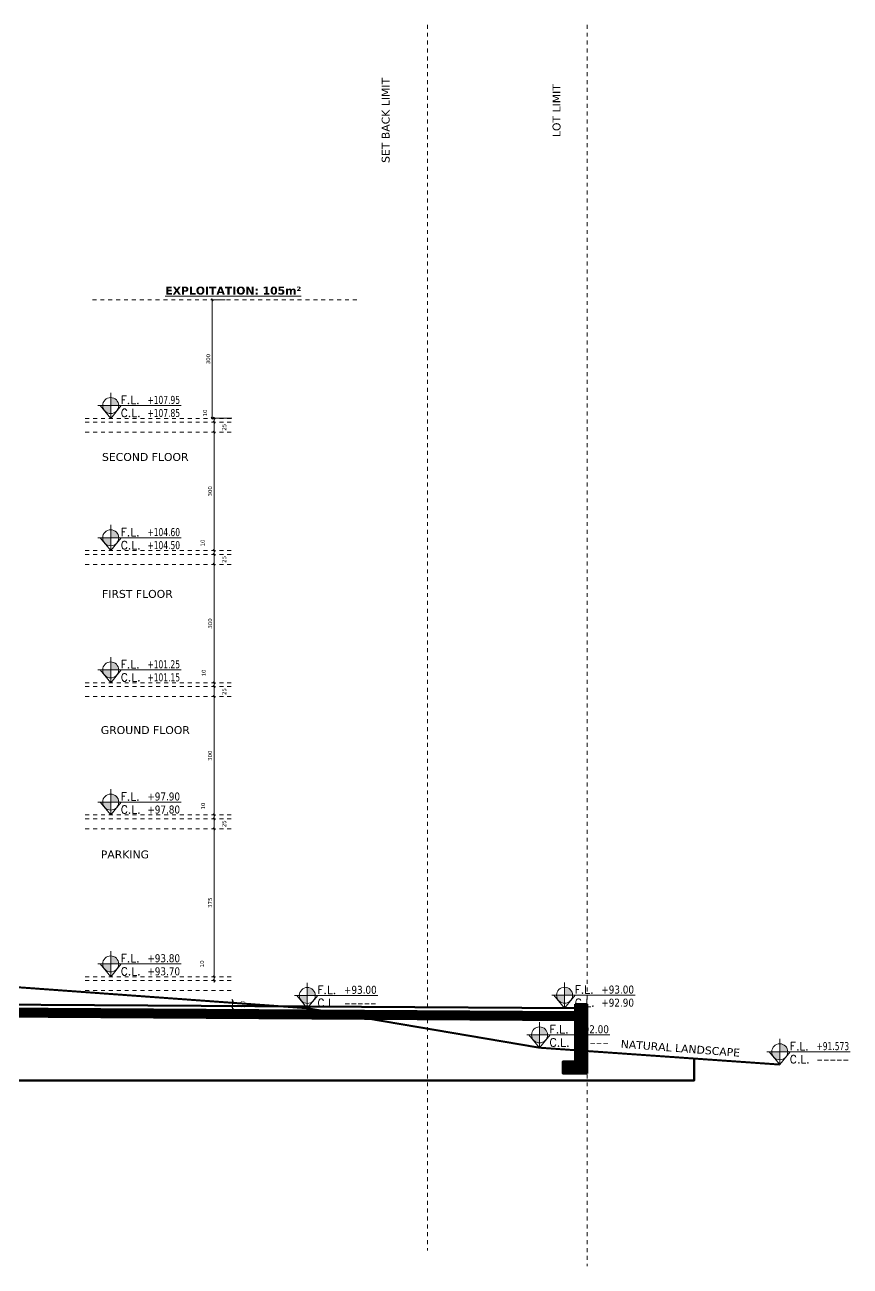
# Model space of a CAD drawing. Header units: inches. Extents: x -48 to 777, y -156 to 510.
# Drawn here: x 95.34 to 116.26, y -9.83 to 21.62 of the extents above; entities that cross this region are included whole.
import ezdxf
from ezdxf.enums import TextEntityAlignment as Align

# ---------------------------------------------------------------- set-up
doc = ezdxf.new("R2010")
doc.units = ezdxf.units.IN
doc.header["$MEASUREMENT"] = 0
doc.linetypes.add('HIDDEN', pattern=[0.375, 0.25, -0.125])
doc.linetypes.add('NUHA', pattern=[1.45, 0.75, -0.25, 0.2, -0.25])
doc.layers.get('Defpoints').update_dxf_attribs({"lineweight": 5})
for name, color, linetype, lineweight in [('A-DIM', 9, 'Continuous', 5), ('A-HIDDEN', 254, 'HIDDEN', 5), ('A-PILLARS', 1, 'Continuous', 60), ('A-SIGNS1', 20, 'Continuous', 15), ('A-SIGNS2', 30, 'Continuous', 15), ('A-TEXT', 50, 'Continuous', 15), ('H-PILLARS', 61, 'Continuous', 5)]:
    doc.layers.add(name, color=color, linetype=linetype, lineweight=lineweight)
doc.styles.add('ROMAND', font='verdana.ttf')
doc.styles.add('ROMANS', font='romans__.ttf', dxfattribs={"height": 0.14})
doc.dimstyles.new('M-1.50', dxfattribs={"dimtxt": 0.1, "dimasz": 0.05, "dimexe": 0.025, "dimexo": 0.025, "dimgap": 0.05, "dimtad": 1, "dimlfac": 100, "dimrnd": 0.5, "dimzin": 9, "dimdsep": 46, "dimtxsty": 'ROMAND', "dimblk": 'OBLIQUE', "dimcen": 1, "dimdle": 0.025, "dimclrd": 256, "dimclre": 256, "dimclrt": 2, "dimadec": 0, "dimazin": 0, "dimtfac": 0.666667, "dimtmove": 2, "dimatfit": 3, "dimfxl": 0.04, "dimtolj": 1, "dimtzin": 5, "dimlwd": -1, "dimlwe": -1, "dimarcsym": 0})

# ---------------------------------------------------------------- blocks, each defined once
blk = doc.blocks.new('GXFHGCGFCD')
at = {"layer": 'A-SIGNS1', "linetype": 'NUHA'}
h = blk.add_hatch(color=256, dxfattribs=at)
h.paths.add_polyline_path([(90.382, 61.33), (90.382, 61.17), (90.542, 61.17, 0.414214)])
h.paths.add_polyline_path([(90.382, 61.17), (90.222, 61.17, 0.414214), (90.382, 61.01)])
at = {"layer": 'A-SIGNS1'}
for p, q in [((90.382, 60.914), (90.382, 61.426)), ((90.126, 61.17), (91.79, 61.17))]:
    blk.add_line(p, q, dxfattribs=at)
blk.add_circle((90.382, 61.17), 0.16, dxfattribs=at)
blk = doc.blocks.new('DGXFHXFGDFD')
at = {"layer": 'A-SIGNS1'}
blk.add_blockref('GXFHGCGFCD', (0, 0), dxfattribs=at)
at = {"layer": 'A-SIGNS2', "linetype": 'NUHA', "style": 'ROMANS'}
for s, p in [('F.L.', (90.583, 61.203)), ('C.L.', (90.583, 60.941))]:
    blk.add_text(s, height=0.16, dxfattribs=at).set_placement(p)
at = {"layer": 'A-SIGNS2', "style": 'ROMANS', "width": 0.910135, "flags": 4}
for tag, p, p2 in [('NIV.FINI', (91.116, 61.203), (91.79, 61.203)), ('NIV.BETON', (91.116, 60.941), (91.79, 60.941))]:
    blk.add_attdef(tag, text='', height=0.16, dxfattribs=at).set_placement(p, p2, align=Align.FIT)
blk = doc.blocks.new('_Oblique')
at = {"color": 0, "linetype": 'ByBlock', "lineweight": -2}
blk.add_line((-0.5, -0.5), (0.5, 0.5), dxfattribs=at)
blk = doc.blocks.new('*D933')
at = {"layer": 'A-DIM', "transparency": 16777216}
blk.add_line((100.61, -3.322), (100.61, -3.072), dxfattribs=at)
at = {"layer": 'Defpoints', "color": 0, "transparency": 16777216}
for p in [(100.61, -3.097), (100.61, -3.097), (100.61, -3.297)]:
    blk.add_point(p, dxfattribs=at)
at = {"layer": 'A-DIM', "transparency": 16777216, "xscale": 0.05, "yscale": 0.05, "zscale": 0.05}
for p, rotation in [((100.61, -3.097), 90), ((100.61, -3.297), 270)]:
    blk.add_blockref('_Oblique', p, dxfattribs=dict(at, rotation=rotation))
at = {"layer": 'A-DIM', "color": 2, "transparency": 16777216, "insert": (100.867, -3.197), "char_height": 0.1, "attachment_point": 5, "rotation": 90, "style": 'ROMAND'}
blk.add_mtext('\\A1;20', dxfattribs=at)
blk = doc.blocks.new('*D934')
at = {"layer": 'A-DIM', "transparency": 16777216}
for p, q in [((100.14, -2.497), (100.14, -2.447)), ((100.14, -2.597), (100.14, -2.497)), ((100.14, -2.597), (100.14, -2.647))]:
    blk.add_line(p, q, dxfattribs=at)
at = {"layer": 'Defpoints', "color": 0, "transparency": 16777216}
for p in [(100.14, -2.497), (100.14, -2.497), (100.14, -2.597)]:
    blk.add_point(p, dxfattribs=at)
at = {"layer": 'A-DIM', "transparency": 16777216, "xscale": 0.05, "yscale": 0.05, "zscale": 0.05}
for p, rotation in [((100.14, -2.497), 270), ((100.14, -2.597), 90)]:
    blk.add_blockref('_Oblique', p, dxfattribs=dict(at, rotation=rotation))
at = {"layer": 'A-DIM', "color": 2, "transparency": 16777216, "insert": (99.832, -2.172), "char_height": 0.1, "attachment_point": 5, "rotation": 90, "style": 'ROMAND'}
blk.add_mtext('\\A1;10', dxfattribs=at)
blk = doc.blocks.new('*D935')
at = {"layer": 'A-DIM', "transparency": 16777216}
blk.add_line((100.14, -2.522), (100.14, 1.278), dxfattribs=at)
at = {"layer": 'Defpoints', "color": 0, "transparency": 16777216}
for p in [(100.14, 1.253), (100.14, 1.253), (100.14, -2.497)]:
    blk.add_point(p, dxfattribs=at)
at = {"layer": 'A-DIM', "transparency": 16777216, "xscale": 0.05, "yscale": 0.05, "zscale": 0.05}
for p, rotation in [((100.14, 1.253), 90), ((100.14, -2.497), 270)]:
    blk.add_blockref('_Oblique', p, dxfattribs=dict(at, rotation=rotation))
at = {"layer": 'A-DIM', "color": 2, "transparency": 16777216, "insert": (100.038, -0.622), "char_height": 0.1, "attachment_point": 5, "rotation": 90, "style": 'ROMAND'}
blk.add_mtext('\\A1;375', dxfattribs=at)
blk = doc.blocks.new('*D936')
at = {"layer": 'A-DIM', "transparency": 16777216}
blk.add_line((100.14, 1.228), (100.14, 1.528), dxfattribs=at)
at = {"layer": 'Defpoints', "color": 0, "transparency": 16777216}
for p in [(100.14, 1.503), (100.14, 1.503), (100.14, 1.253)]:
    blk.add_point(p, dxfattribs=at)
at = {"layer": 'A-DIM', "transparency": 16777216, "xscale": 0.05, "yscale": 0.05, "zscale": 0.05}
for p, rotation in [((100.14, 1.503), 90), ((100.14, 1.253), 270)]:
    blk.add_blockref('_Oblique', p, dxfattribs=dict(at, rotation=rotation))
at = {"layer": 'A-DIM', "color": 2, "transparency": 16777216, "insert": (100.397, 1.378), "char_height": 0.1, "attachment_point": 5, "rotation": 90, "style": 'ROMAND'}
blk.add_mtext('\\A1;25', dxfattribs=at)
blk = doc.blocks.new('*D937')
at = {"layer": 'A-DIM', "transparency": 16777216}
for p, q in [((100.14, 1.603), (100.14, 1.653)), ((100.14, 1.503), (100.14, 1.603)), ((100.14, 1.503), (100.14, 1.453))]:
    blk.add_line(p, q, dxfattribs=at)
at = {"layer": 'Defpoints', "color": 0, "transparency": 16777216}
for p in [(100.14, 1.603), (100.14, 1.603), (100.14, 1.503)]:
    blk.add_point(p, dxfattribs=at)
at = {"layer": 'A-DIM', "transparency": 16777216, "xscale": 0.05, "yscale": 0.05, "zscale": 0.05}
for p, rotation in [((100.14, 1.603), 270), ((100.14, 1.503), 90)]:
    blk.add_blockref('_Oblique', p, dxfattribs=dict(at, rotation=rotation))
at = {"layer": 'A-DIM', "color": 2, "transparency": 16777216, "insert": (99.861, 1.827), "char_height": 0.1, "attachment_point": 5, "rotation": 90, "style": 'ROMAND'}
blk.add_mtext('\\A1;10', dxfattribs=at)
blk = doc.blocks.new('*D938')
at = {"layer": 'A-DIM', "transparency": 16777216}
blk.add_line((100.14, 1.578), (100.14, 4.628), dxfattribs=at)
at = {"layer": 'Defpoints', "color": 0, "transparency": 16777216}
for p in [(100.14, 4.603), (100.14, 4.603), (100.14, 1.603)]:
    blk.add_point(p, dxfattribs=at)
at = {"layer": 'A-DIM', "transparency": 16777216, "xscale": 0.05, "yscale": 0.05, "zscale": 0.05}
for p, rotation in [((100.14, 4.603), 90), ((100.14, 1.603), 270)]:
    blk.add_blockref('_Oblique', p, dxfattribs=dict(at, rotation=rotation))
at = {"layer": 'A-DIM', "color": 2, "transparency": 16777216, "insert": (100.038, 3.103), "char_height": 0.1, "attachment_point": 5, "rotation": 90, "style": 'ROMAND'}
blk.add_mtext('\\A1;300', dxfattribs=at)
blk = doc.blocks.new('*D939')
at = {"layer": 'A-DIM', "transparency": 16777216}
blk.add_line((100.14, 4.578), (100.14, 4.878), dxfattribs=at)
at = {"layer": 'Defpoints', "color": 0, "transparency": 16777216}
for p in [(100.14, 4.853), (100.14, 4.853), (100.14, 4.603)]:
    blk.add_point(p, dxfattribs=at)
at = {"layer": 'A-DIM', "transparency": 16777216, "xscale": 0.05, "yscale": 0.05, "zscale": 0.05}
for p, rotation in [((100.14, 4.853), 90), ((100.14, 4.603), 270)]:
    blk.add_blockref('_Oblique', p, dxfattribs=dict(at, rotation=rotation))
at = {"layer": 'A-DIM', "color": 2, "transparency": 16777216, "insert": (100.397, 4.728), "char_height": 0.1, "attachment_point": 5, "rotation": 90, "style": 'ROMAND'}
blk.add_mtext('\\A1;25', dxfattribs=at)
blk = doc.blocks.new('*D940')
at = {"layer": 'A-DIM', "transparency": 16777216}
blk.add_line((100.14, 4.828), (100.14, 4.978), dxfattribs=at)
at = {"layer": 'Defpoints', "color": 0, "transparency": 16777216}
for p in [(100.14, 4.953), (100.14, 4.953), (100.14, 4.853)]:
    blk.add_point(p, dxfattribs=at)
at = {"layer": 'A-DIM', "transparency": 16777216, "xscale": 0.05, "yscale": 0.05, "zscale": 0.05}
for p, rotation in [((100.14, 4.953), 90), ((100.14, 4.853), 270)]:
    blk.add_blockref('_Oblique', p, dxfattribs=dict(at, rotation=rotation))
at = {"layer": 'A-DIM', "color": 2, "transparency": 16777216, "insert": (99.879, 5.199), "char_height": 0.1, "attachment_point": 5, "rotation": 90, "style": 'ROMAND'}
blk.add_mtext('\\A1;10', dxfattribs=at)
blk = doc.blocks.new('*D941')
at = {"layer": 'A-DIM', "transparency": 16777216}
blk.add_line((100.14, 4.928), (100.14, 7.978), dxfattribs=at)
at = {"layer": 'Defpoints', "color": 0, "transparency": 16777216}
for p in [(100.14, 7.953), (100.14, 7.953), (100.14, 4.953)]:
    blk.add_point(p, dxfattribs=at)
at = {"layer": 'A-DIM', "transparency": 16777216, "xscale": 0.05, "yscale": 0.05, "zscale": 0.05}
for p, rotation in [((100.14, 7.953), 90), ((100.14, 4.953), 270)]:
    blk.add_blockref('_Oblique', p, dxfattribs=dict(at, rotation=rotation))
at = {"layer": 'A-DIM', "color": 2, "transparency": 16777216, "insert": (100.038, 6.453), "char_height": 0.1, "attachment_point": 5, "rotation": 90, "style": 'ROMAND'}
blk.add_mtext('\\A1;300', dxfattribs=at)
blk = doc.blocks.new('*D942')
at = {"layer": 'A-DIM', "transparency": 16777216}
blk.add_line((100.14, 7.928), (100.14, 8.228), dxfattribs=at)
at = {"layer": 'Defpoints', "color": 0, "transparency": 16777216}
for p in [(100.14, 8.203), (100.14, 8.203), (100.14, 7.953)]:
    blk.add_point(p, dxfattribs=at)
at = {"layer": 'A-DIM', "transparency": 16777216, "xscale": 0.05, "yscale": 0.05, "zscale": 0.05}
for p, rotation in [((100.14, 8.203), 90), ((100.14, 7.953), 270)]:
    blk.add_blockref('_Oblique', p, dxfattribs=dict(at, rotation=rotation))
at = {"layer": 'A-DIM', "color": 2, "transparency": 16777216, "insert": (100.397, 8.078), "char_height": 0.1, "attachment_point": 5, "rotation": 90, "style": 'ROMAND'}
blk.add_mtext('\\A1;25', dxfattribs=at)
blk = doc.blocks.new('*D943')
at = {"layer": 'A-DIM', "transparency": 16777216}
blk.add_line((100.14, 8.178), (100.14, 8.328), dxfattribs=at)
at = {"layer": 'Defpoints', "color": 0, "transparency": 16777216}
for p in [(100.14, 8.303), (100.14, 8.303), (100.14, 8.203)]:
    blk.add_point(p, dxfattribs=at)
at = {"layer": 'A-DIM', "transparency": 16777216, "xscale": 0.05, "yscale": 0.05, "zscale": 0.05}
for p, rotation in [((100.14, 8.303), 90), ((100.14, 8.203), 270)]:
    blk.add_blockref('_Oblique', p, dxfattribs=dict(at, rotation=rotation))
at = {"layer": 'A-DIM', "color": 2, "transparency": 16777216, "insert": (99.85, 8.495), "char_height": 0.1, "attachment_point": 5, "rotation": 90, "style": 'ROMAND'}
blk.add_mtext('\\A1;10', dxfattribs=at)
blk = doc.blocks.new('*D944')
at = {"layer": 'A-DIM', "transparency": 16777216}
blk.add_line((100.14, 8.278), (100.14, 11.328), dxfattribs=at)
at = {"layer": 'Defpoints', "color": 0, "transparency": 16777216}
for p in [(100.14, 11.303), (100.14, 11.303), (100.14, 8.303)]:
    blk.add_point(p, dxfattribs=at)
at = {"layer": 'A-DIM', "transparency": 16777216, "xscale": 0.05, "yscale": 0.05, "zscale": 0.05}
for p, rotation in [((100.14, 11.303), 90), ((100.14, 8.303), 270)]:
    blk.add_blockref('_Oblique', p, dxfattribs=dict(at, rotation=rotation))
at = {"layer": 'A-DIM', "color": 2, "transparency": 16777216, "insert": (100.038, 9.803), "char_height": 0.1, "attachment_point": 5, "rotation": 90, "style": 'ROMAND'}
blk.add_mtext('\\A1;300', dxfattribs=at)
blk = doc.blocks.new('*D945')
at = {"layer": 'A-DIM', "transparency": 16777216}
blk.add_line((100.14, 11.278), (100.14, 11.578), dxfattribs=at)
at = {"layer": 'Defpoints', "color": 0, "transparency": 16777216}
for p in [(100.14, 11.553), (100.14, 11.553), (100.14, 11.303)]:
    blk.add_point(p, dxfattribs=at)
at = {"layer": 'A-DIM', "transparency": 16777216, "xscale": 0.05, "yscale": 0.05, "zscale": 0.05}
for p, rotation in [((100.14, 11.553), 90), ((100.14, 11.303), 270)]:
    blk.add_blockref('_Oblique', p, dxfattribs=dict(at, rotation=rotation))
at = {"layer": 'A-DIM', "color": 2, "transparency": 16777216, "insert": (100.397, 11.428), "char_height": 0.1, "attachment_point": 5, "rotation": 90, "style": 'ROMAND'}
blk.add_mtext('\\A1;25', dxfattribs=at)
blk = doc.blocks.new('*D946')
at = {"layer": 'A-DIM', "transparency": 16777216}
blk.add_line((100.14, 11.528), (100.14, 11.678), dxfattribs=at)
at = {"layer": 'Defpoints', "color": 0, "transparency": 16777216}
for p in [(100.14, 11.653), (100.14, 11.653), (100.14, 11.553)]:
    blk.add_point(p, dxfattribs=at)
at = {"layer": 'A-DIM', "transparency": 16777216, "xscale": 0.05, "yscale": 0.05, "zscale": 0.05}
for p, rotation in [((100.14, 11.653), 90), ((100.14, 11.553), 270)]:
    blk.add_blockref('_Oblique', p, dxfattribs=dict(at, rotation=rotation))
at = {"layer": 'A-DIM', "color": 2, "transparency": 16777216, "insert": (99.91, 11.789), "char_height": 0.1, "attachment_point": 5, "rotation": 90, "style": 'ROMAND'}
blk.add_mtext('\\A1;10', dxfattribs=at)
blk = doc.blocks.new('*D947')
at = {"layer": 'A-DIM', "transparency": 16777216}
for p, q in [((100.416, 14.653), (100.068, 14.653)), ((100.093, 14.678), (100.093, 11.628)), ((100.585, 11.653), (100.068, 11.653))]:
    blk.add_line(p, q, dxfattribs=at)
at = {"layer": 'Defpoints', "color": 0, "transparency": 16777216}
for p in [(100.441, 14.653), (100.093, 11.653), (100.61, 11.653)]:
    blk.add_point(p, dxfattribs=at)
at = {"layer": 'A-DIM', "transparency": 16777216, "xscale": 0.05, "yscale": 0.05, "zscale": 0.05}
for p, rotation in [((100.093, 14.653), 90), ((100.093, 11.653), 270)]:
    blk.add_blockref('_Oblique', p, dxfattribs=dict(at, rotation=rotation))
at = {"layer": 'A-DIM', "color": 2, "transparency": 16777216, "insert": (99.991, 13.153), "char_height": 0.1, "attachment_point": 5, "rotation": 90, "style": 'ROMAND'}
blk.add_mtext('\\A1;300', dxfattribs=at)
blk = doc.blocks.new('land 1')
at = {"layer": 'A-HIDDEN', "const_width": 0.05}
blk.add_lwpolyline([(54.398, -84.31), (56.311, -84.31), (56.448, -84.51), (56.448, -84.51), (56.83, -85.51), (57.289, -86.51), (62.573, -87.51), (68.756, -88.51), (75.405, -89.51), (82.346, -90.51), (88.715, -91.51), (102.502, -92.51), (108.386, -93.51), (114.473, -93.937), (114.473, -93.937)], dxfattribs=at)
at = {"layer": 'A-SIGNS1'}
for points in [[(56.716, -84.186), (56.448, -84.51), (56.178, -84.186)], [(57.098, -85.186), (56.83, -85.51), (56.56, -85.186)], [(57.557, -86.186), (57.289, -86.51), (57.019, -86.186)], [(62.841, -87.186), (62.573, -87.51), (62.303, -87.186)], [(69.024, -88.186), (68.756, -88.51), (68.486, -88.186)], [(75.673, -89.186), (75.405, -89.51), (75.135, -89.186)], [(82.613, -90.186), (82.346, -90.51), (82.076, -90.186)], [(88.982, -91.186), (88.715, -91.51), (88.445, -91.186)], [(102.77, -92.186), (102.502, -92.51), (102.232, -92.186)], [(108.654, -93.186), (108.386, -93.51), (108.116, -93.186)], [(114.741, -93.613), (114.473, -93.937), (114.203, -93.613)]]:
    blk.add_lwpolyline(points, dxfattribs=at)
ref = blk.add_blockref('DGXFHXFGDFD', (-58.084, -161.701), dxfattribs=dict(at, xscale=1.267200000000003, yscale=1.267200000000003, zscale=1.267200000000003))
ref.add_attrib('NIV.FINI', '+101.00', dxfattribs={"layer": 'A-SIGNS2', "height": 0.2028, "style": 'ROMAND', "width": 0.680836}).set_placement((57.378, -84.144), (58.206, -84.144), align=Align.FIT)
ref.add_attrib('NIV.BETON', '-----', dxfattribs={"layer": 'A-SIGNS2', "height": 0.2028, "style": 'ROMAND', "width": 1.307645}).set_placement((57.378, -84.476), (58.206, -84.476), align=Align.FIT)
ref = blk.add_blockref('DGXFHXFGDFD', (-57.702, -162.701), dxfattribs=dict(at, xscale=1.267200000000003, yscale=1.267200000000003, zscale=1.267200000000003))
ref.add_attrib('NIV.FINI', '+100.00', dxfattribs={"layer": 'A-SIGNS2', "height": 0.2028, "style": 'ROMAND', "width": 0.680836}).set_placement((57.76, -85.144), (58.588, -85.144), align=Align.FIT)
ref.add_attrib('NIV.BETON', '-----', dxfattribs={"layer": 'A-SIGNS2', "height": 0.2028, "style": 'ROMAND', "width": 1.307645}).set_placement((57.76, -85.476), (58.588, -85.476), align=Align.FIT)
ref = blk.add_blockref('DGXFHXFGDFD', (-57.242, -163.701), dxfattribs=dict(at, xscale=1.267200000000003, yscale=1.267200000000003, zscale=1.267200000000003))
ref.add_attrib('NIV.FINI', '+99.00', dxfattribs={"layer": 'A-SIGNS2', "height": 0.2028, "style": 'ROMAND', "width": 0.797031}).set_placement((58.22, -86.144), (59.048, -86.144), align=Align.FIT)
ref.add_attrib('NIV.BETON', '-----', dxfattribs={"layer": 'A-SIGNS2', "height": 0.2028, "style": 'ROMAND', "width": 1.307645}).set_placement((58.22, -86.476), (59.048, -86.476), align=Align.FIT)
ref = blk.add_blockref('DGXFHXFGDFD', (-51.959, -164.701), dxfattribs=dict(at, xscale=1.267200000000003, yscale=1.267200000000003, zscale=1.267200000000003))
ref.add_attrib('NIV.FINI', '+98.00', dxfattribs={"layer": 'A-SIGNS2', "height": 0.2028, "style": 'ROMAND', "width": 0.797031}).set_placement((63.503, -87.144), (64.331, -87.144), align=Align.FIT)
ref.add_attrib('NIV.BETON', '-----', dxfattribs={"layer": 'A-SIGNS2', "height": 0.2028, "style": 'ROMAND', "width": 1.307645}).set_placement((63.503, -87.476), (64.331, -87.476), align=Align.FIT)
ref = blk.add_blockref('DGXFHXFGDFD', (-45.776, -165.701), dxfattribs=dict(at, xscale=1.267200000000003, yscale=1.267200000000003, zscale=1.267200000000003))
ref.add_attrib('NIV.FINI', '+97.00', dxfattribs={"layer": 'A-SIGNS2', "height": 0.2028, "style": 'ROMAND', "width": 0.797031}).set_placement((69.686, -88.144), (70.514, -88.144), align=Align.FIT)
ref.add_attrib('NIV.BETON', '-----', dxfattribs={"layer": 'A-SIGNS2', "height": 0.2028, "style": 'ROMAND', "width": 1.307645}).set_placement((69.686, -88.476), (70.514, -88.476), align=Align.FIT)
ref = blk.add_blockref('DGXFHXFGDFD', (-39.127, -166.701), dxfattribs=dict(at, xscale=1.267200000000003, yscale=1.267200000000003, zscale=1.267200000000003))
ref.add_attrib('NIV.FINI', '+96.00', dxfattribs={"layer": 'A-SIGNS2', "height": 0.2028, "style": 'ROMAND', "width": 0.797031}).set_placement((76.335, -89.144), (77.163, -89.144), align=Align.FIT)
ref.add_attrib('NIV.BETON', '-----', dxfattribs={"layer": 'A-SIGNS2', "height": 0.2028, "style": 'ROMAND', "width": 1.307645}).set_placement((76.335, -89.476), (77.163, -89.476), align=Align.FIT)
ref = blk.add_blockref('DGXFHXFGDFD', (-32.186, -167.701), dxfattribs=dict(at, xscale=1.267200000000003, yscale=1.267200000000003, zscale=1.267200000000003))
ref.add_attrib('NIV.FINI', '+95.00', dxfattribs={"layer": 'A-SIGNS2', "height": 0.2028, "style": 'ROMAND', "width": 0.797031}).set_placement((83.276, -90.144), (84.104, -90.144), align=Align.FIT)
ref.add_attrib('NIV.BETON', '-----', dxfattribs={"layer": 'A-SIGNS2', "height": 0.2028, "style": 'ROMAND', "width": 1.307645}).set_placement((83.276, -90.476), (84.104, -90.476), align=Align.FIT)
ref = blk.add_blockref('DGXFHXFGDFD', (-25.817, -168.701), dxfattribs=dict(at, xscale=1.267200000000003, yscale=1.267200000000003, zscale=1.267200000000003))
ref.add_attrib('NIV.FINI', '+94.00', dxfattribs={"layer": 'A-SIGNS2', "height": 0.2028, "style": 'ROMAND', "width": 0.797031}).set_placement((89.645, -91.144), (90.473, -91.144), align=Align.FIT)
ref.add_attrib('NIV.BETON', '-----', dxfattribs={"layer": 'A-SIGNS2', "height": 0.2028, "style": 'ROMAND', "width": 1.307645}).set_placement((89.645, -91.476), (90.473, -91.476), align=Align.FIT)
ref = blk.add_blockref('DGXFHXFGDFD', (-12.03, -169.701), dxfattribs=dict(at, xscale=1.267200000000003, yscale=1.267200000000003, zscale=1.267200000000003))
ref.add_attrib('NIV.FINI', '+93.00', dxfattribs={"layer": 'A-SIGNS2', "height": 0.2028, "style": 'ROMAND', "width": 0.797031}).set_placement((103.432, -92.144), (104.26, -92.144), align=Align.FIT)
ref.add_attrib('NIV.BETON', '-----', dxfattribs={"layer": 'A-SIGNS2', "height": 0.2028, "style": 'ROMAND', "width": 1.307645}).set_placement((103.432, -92.476), (104.26, -92.476), align=Align.FIT)
ref = blk.add_blockref('DGXFHXFGDFD', (-6.146, -170.701), dxfattribs=dict(at, xscale=1.267200000000003, yscale=1.267200000000003, zscale=1.267200000000003))
ref.add_attrib('NIV.FINI', '+92.00', dxfattribs={"layer": 'A-SIGNS2', "height": 0.2028, "style": 'ROMAND', "width": 0.797031}).set_placement((109.316, -93.144), (110.144, -93.144), align=Align.FIT)
ref.add_attrib('NIV.BETON', '-----', dxfattribs={"layer": 'A-SIGNS2', "height": 0.2028, "style": 'ROMAND', "width": 1.307645}).set_placement((109.316, -93.476), (110.144, -93.476), align=Align.FIT)
ref = blk.add_blockref('DGXFHXFGDFD', (-0.059, -171.128), dxfattribs=dict(at, xscale=1.267200000000003, yscale=1.267200000000003, zscale=1.267200000000003))
ref.add_attrib('NIV.FINI', '+91.573', dxfattribs={"layer": 'A-SIGNS2', "height": 0.2028, "style": 'ROMAND', "width": 0.680836}).set_placement((115.403, -93.571), (116.231, -93.571), align=Align.FIT)
ref.add_attrib('NIV.BETON', '-----', dxfattribs={"layer": 'A-SIGNS2', "height": 0.2028, "style": 'ROMAND', "width": 1.307645}).set_placement((115.403, -93.903), (116.231, -93.903), align=Align.FIT)

msp = doc.modelspace()

# ---------------------------------------------------------------- hatches: boundary and pattern name
at = {"layer": 'H-PILLARS'}
h = msp.add_hatch(dxfattribs=at)
h.set_pattern_fill('ANSI31', color=256, scale=0.2, angle=90)
h.set_pattern_definition([(135, (0, -1.25), (-0.0176776695, -0.0176776695), [])])
h.paths.add_polyline_path([(109.28896, -3.39748), (93.03632, -3.29748), (93.03632, -3.49748), (109.28957, -3.59748)])
h = msp.add_hatch(dxfattribs=at)
h.set_pattern_fill('ANSI31', color=256, scale=0.2, angle=90)
h.set_pattern_definition([(135, (-131.514791, -2.06639), (-0.0176776695, -0.0176776695), [])])
h.paths.add_polyline_path([(109.58957, -3.19748), (109.28957, -3.19748), (109.28957, -4.64748), (109.58957, -4.64748)])
h = msp.add_hatch(dxfattribs=at)
h.set_pattern_fill('ANSI31', color=256, scale=0.2, angle=90)
h.set_pattern_definition([(135, (-131.514791, -2.35419), (-0.0176776695, -0.0176776695), [])])
h.paths.add_polyline_path([(109.58957, -4.94748), (109.58957, -4.64748), (108.97609, -4.64748), (108.97609, -4.94748)])

# ---------------------------------------------------------------- linework, layer by layer
at = {"layer": 'A-HIDDEN', "ltscale": 0.4}
for p, q in [((105.54894, 21.62487), (105.54894, -9.43349)), ((109.58957, 21.62487), (109.58957, -9.83349)), ((96.87393, 11.65252), (100.61041, 11.65252)), ((96.87393, 11.55252), (100.61041, 11.55252)), ((96.87393, 11.30252), (100.61041, 11.30252)), ((96.87393, 8.30252), (100.61041, 8.30252)), ((96.87393, 8.20252), (100.61041, 8.20252)), ((96.87393, 7.95252), (100.61041, 7.95252)), ((96.87393, 4.95252), (100.61041, 4.95252)), ((96.87393, 4.85252), (100.61041, 4.85252)), ((96.87393, 4.60252), (100.61041, 4.60252)), ((96.87393, 1.60252), (100.61041, 1.60252)), ((96.87393, 1.50252), (100.61041, 1.50252)), ((96.87393, 1.25252), (100.61041, 1.25252)), ((96.87393, -2.49752), (100.61041, -2.49752)), ((96.87393, -2.59752), (100.61041, -2.59752)), ((96.87393, -2.84752), (100.61041, -2.84752))]:
    msp.add_line(p, q, dxfattribs=at)
at = {"layer": 'A-HIDDEN', "linetype": 'HIDDEN', "ltscale": 0.3}
msp.add_line((97.05699, 14.65252), (103.82449, 14.65252), dxfattribs=at)
at = {"layer": 'A-PILLARS'}
for p, q in [((93.03632, -3.29748), (109.28957, -3.39748)), ((92.98629, -3.49748), (109.28957, -3.59748))]:
    msp.add_line(p, q, dxfattribs=at)
for points in [[(54.64435, 4.90252), (54.64435, -5.13079), (112.30077, -5.13079), (112.30077, -4.59864)], [(109.28957, -3.29748), (93.03632, -3.19748)]]:
    msp.add_lwpolyline(points, dxfattribs=at)
for points in [[(109.28957, -3.19748), (109.28957, -4.64748), (109.58957, -4.64748), (109.58957, -3.19748)], [(109.58957, -4.94748), (109.58957, -4.64748), (108.97609, -4.64748), (108.97609, -4.94748)]]:
    msp.add_lwpolyline(points, close=True, dxfattribs=at)
at = {"layer": 'A-SIGNS1'}
for points in [[(97.78682, 11.97692), (97.51892, 11.65252), (97.24892, 11.97692)], [(97.78682, 8.62692), (97.51892, 8.30252), (97.24892, 8.62692)], [(97.78682, 5.27692), (97.51892, 4.95252), (97.24892, 5.27692)], [(97.78682, 1.92692), (97.51892, 1.60252), (97.24892, 1.92692)], [(97.78682, -2.17312), (97.51892, -2.49752), (97.24892, -2.17312)], [(109.28978, -2.96675), (109.02188, -3.29115), (108.75188, -2.96675)]]:
    msp.add_lwpolyline(points, dxfattribs=at)

# ---------------------------------------------------------------- block references
at = {"layer": 'A-DIM'}
msp.add_blockref('land 1', (0, 89.21287), dxfattribs=at)
at = {"layer": 'A-SIGNS1'}
ref = msp.add_blockref('DGXFHXFGDFD', (-17.01298, -65.53784), dxfattribs=dict(at, xscale=1.267200000000003, yscale=1.267200000000003, zscale=1.267200000000003))
ref.add_attrib('NIV.FINI', '+107.95', dxfattribs={"layer": 'A-SIGNS2', "height": 0.202752, "style": 'ROMAND', "width": 0.680836}).set_placement((98.44904, 12.01877), (99.27701, 12.01877), align=Align.FIT)
ref.add_attrib('NIV.BETON', '+107.85', dxfattribs={"layer": 'A-SIGNS2', "height": 0.202752, "style": 'ROMAND', "width": 0.680836}).set_placement((98.44904, 11.68701), (99.27701, 11.68701), align=Align.FIT)
ref = msp.add_blockref('DGXFHXFGDFD', (-17.01298, -68.88784), dxfattribs=dict(at, xscale=1.267200000000003, yscale=1.267200000000003, zscale=1.267200000000003))
ref.add_attrib('NIV.FINI', '+104.60', dxfattribs={"layer": 'A-SIGNS2', "height": 0.202752, "style": 'ROMAND', "width": 0.680836}).set_placement((98.44904, 8.66877), (99.27701, 8.66877), align=Align.FIT)
ref.add_attrib('NIV.BETON', '+104.50', dxfattribs={"layer": 'A-SIGNS2', "height": 0.202752, "style": 'ROMAND', "width": 0.680836}).set_placement((98.44904, 8.33701), (99.27701, 8.33701), align=Align.FIT)
ref = msp.add_blockref('DGXFHXFGDFD', (-17.01298, -72.23784), dxfattribs=dict(at, xscale=1.267200000000003, yscale=1.267200000000003, zscale=1.267200000000003))
ref.add_attrib('NIV.FINI', '+101.25', dxfattribs={"layer": 'A-SIGNS2', "height": 0.202752, "style": 'ROMAND', "width": 0.680836}).set_placement((98.44904, 5.31877), (99.27701, 5.31877), align=Align.FIT)
ref.add_attrib('NIV.BETON', '+101.15', dxfattribs={"layer": 'A-SIGNS2', "height": 0.202752, "style": 'ROMAND', "width": 0.680836}).set_placement((98.44904, 4.98701), (99.27701, 4.98701), align=Align.FIT)
ref = msp.add_blockref('DGXFHXFGDFD', (-17.01298, -75.58784), dxfattribs=dict(at, xscale=1.267200000000003, yscale=1.267200000000003, zscale=1.267200000000003))
ref.add_attrib('NIV.FINI', '+97.90', dxfattribs={"layer": 'A-SIGNS2', "height": 0.202752, "style": 'ROMAND', "width": 0.797031}).set_placement((98.44904, 1.96877), (99.27701, 1.96877), align=Align.FIT)
ref.add_attrib('NIV.BETON', '+97.80', dxfattribs={"layer": 'A-SIGNS2', "height": 0.202752, "style": 'ROMAND', "width": 0.797031}).set_placement((98.44904, 1.63701), (99.27701, 1.63701), align=Align.FIT)
ref = msp.add_blockref('DGXFHXFGDFD', (-17.01298, -79.68788), dxfattribs=dict(at, xscale=1.267200000000003, yscale=1.267200000000003, zscale=1.267200000000003))
ref.add_attrib('NIV.FINI', '+93.80', dxfattribs={"layer": 'A-SIGNS2', "height": 0.202752, "style": 'ROMAND', "width": 0.797031}).set_placement((98.44904, -2.13127), (99.27701, -2.13127), align=Align.FIT)
ref.add_attrib('NIV.BETON', '+93.70', dxfattribs={"layer": 'A-SIGNS2', "height": 0.202752, "style": 'ROMAND', "width": 0.797031}).set_placement((98.44904, -2.46304), (99.27701, -2.46304), align=Align.FIT)
ref = msp.add_blockref('DGXFHXFGDFD', (-5.51002, -80.48151), dxfattribs=dict(at, xscale=1.267200000000003, yscale=1.267200000000003, zscale=1.267200000000003))
ref.add_attrib('NIV.FINI', '+93.00', dxfattribs={"layer": 'A-SIGNS2', "height": 0.202752, "style": 'ROMAND', "width": 0.797031}).set_placement((109.952, -2.9249), (110.77997, -2.9249), align=Align.FIT)
ref.add_attrib('NIV.BETON', '+92.90', dxfattribs={"layer": 'A-SIGNS2', "height": 0.202752, "style": 'ROMAND', "width": 0.797031}).set_placement((109.952, -3.25666), (110.77997, -3.25666), align=Align.FIT)

# ---------------------------------------------------------------- texts
at = {"layer": 'A-TEXT', "char_height": 0.2, "attachment_point": 1, "style": 'ROMAND'}
for s, insert, width, rotation in [('SET BACK LIMIT', (104.38662, 18.12539), 3.1472551, 90), ('LOT LIMIT', (108.71684, 18.7804), 3.1472551, 90), ('NATURAL LANDSCAPE', (110.45307, -4.09751), 96.1902511, 355.671331)]:
    msp.add_mtext(s, dxfattribs=dict(at, insert=insert, width=width, rotation=rotation))
at = {"layer": 'A-TEXT', "char_height": 0.2, "style": 'ROMAND'}
for s, insert, width, attachment_point in [('{\\fVerdana|b1|i0|c0|p34;\\LEXPLOITATION: 105m²}', (102.34729, 14.78571), 3.8018074, 9), ('SECOND FLOOR', (97.29966, 10.7738), 3.1472551, 1), ('FIRST FLOOR', (97.29966, 7.30348), 3.1472551, 1), ('GROUND FLOOR', (97.26834, 3.85258), 3.1472551, 1), ('PARKING', (97.26834, 0.70132), 3.1472551, 1)]:
    msp.add_mtext(s, dxfattribs=dict(at, insert=insert, width=width, attachment_point=attachment_point))

# ---------------------------------------------------------------- dimensions: what is measured, and where the dimension line sits
at = {"layer": 'A-DIM'}
for base, p1, p2, picture, middle in [((100.09285, 11.65252), (100.44074, 14.65252), (100.61041, 11.65252), '*D947', (99.99076, 13.15252)), ((100.1404, 11.30252), (100.1404, 8.30252), (100.1404, 11.30252), '*D944', (100.03832, 9.80252)), ((100.1404, 11.55252), (100.1404, 11.30252), (100.1404, 11.55252), '*D945', (100.39665, 11.42752)), ((100.1404, 8.20252), (100.1404, 7.95252), (100.1404, 8.20252), '*D942', (100.39665, 8.07752)), ((100.1404, 7.95252), (100.1404, 4.95252), (100.1404, 7.95252), '*D941', (100.03832, 6.45252)), ((100.1404, 4.85252), (100.1404, 4.60252), (100.1404, 4.85252), '*D939', (100.39665, 4.72752)), ((100.1404, 4.60252), (100.1404, 1.60252), (100.1404, 4.60252), '*D938', (100.03832, 3.10252)), ((100.1404, 1.25252), (100.1404, -2.49748), (100.1404, 1.25252), '*D935', (100.03832, -0.62248)), ((100.1404, 1.50252), (100.1404, 1.25252), (100.1404, 1.50252), '*D936', (100.39665, 1.37752)), ((100.61041, -3.09748), (100.61041, -3.29748), (100.61041, -3.09748), '*D933', (100.86666, -3.19748))]:
    dim = msp.add_linear_dim(base=base, p1=p1, p2=p2, angle=90, dimstyle='M-1.50', dxfattribs=at)
    dim.commit()
    dim.dimension.update_dxf_attribs({"geometry": picture, "text_midpoint": middle})
for base, p1, p2, picture, middle in [((100.1404, 11.65252), (100.1404, 11.55252), (100.1404, 11.65252), '*D946', (99.90959, 11.78864)), ((100.1404, 8.30252), (100.1404, 8.20252), (100.1404, 8.30252), '*D943', (99.85033, 8.49518)), ((100.1404, 4.95252), (100.1404, 4.85252), (100.1404, 4.95252), '*D940', (99.87881, 5.1988)), ((100.1404, 1.60252), (100.1404, 1.50252), (100.1404, 1.60252), '*D937', (99.86132, 1.82711)), ((100.1404, -2.49748), (100.1404, -2.59748), (100.1404, -2.49748), '*D934', (99.83174, -2.17174))]:
    dim = msp.add_linear_dim(base=base, p1=p1, p2=p2, angle=90, dimstyle='M-1.50', dxfattribs=at)
    dim.commit()
    dim.dimension.update_dxf_attribs({"geometry": picture, "text_midpoint": middle, "dimtype": 160})

doc.saveas('drawing.dxf')
